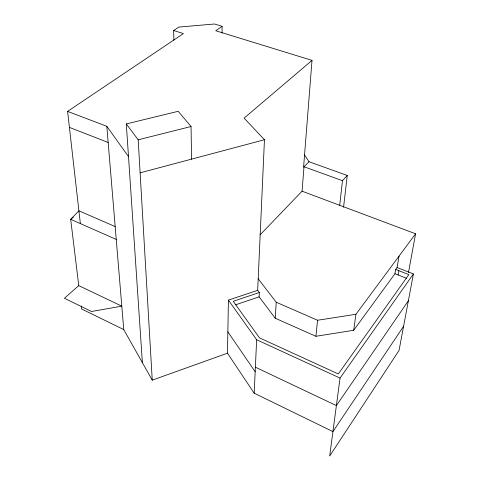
<?xml version="1.0" encoding="UTF-8"?>
<svg xmlns="http://www.w3.org/2000/svg" width="480" height="480" viewBox="0 0 480 480"><rect width="100%" height="100%" fill="white"/><g stroke="black" fill="none" stroke-linecap="round" stroke-linejoin="round"><path stroke-width="0.72" d="M222.036 33.024L222.096 26.304L214.536 24L178.848 27.078L173.64 30.51L173.898 40.218M403.578 326.304L332.928 431.598L254.178 393.186L227.472 353.184L228.42 300.114L257.676 290.322L264.456 139.734L244.11 118.128L312.012 60.378L215.724 30.75L222.096 26.304M254.178 393.186L256.644 339.75L228.42 300.114M399.042 256.128L397.08 267.522L395.682 269.436L394.95 273.714L353.688 330.288L315.9 336.288L275.22 318.216L259.134 296.85L259.338 292.518L257.676 290.322M275.22 318.216L276.228 302.232L258.192 278.772M312.012 60.378L303.588 167.172L309 161.73L347.256 175.47L343.56 207.276M260.016 234.948L302.07 191.184L304.008 166.746L342.474 180.696L347.256 175.47M315.9 336.288L317.568 320.25L276.228 302.232M339.702 205.302L342.474 180.696M413.412 273.954L340.044 378.078L329.682 456L399.054 350.406L413.412 273.954L397.08 267.522M353.688 330.288L355.926 314.292L415.584 233.784L302.07 191.184M398.106 274.968L398.85 270.69M408.504 272.466L415.584 233.784M408.372 300.774L336.39 405.588L255.378 367.188M78.756 285.618L64.416 298.26L91.53 311.496L121.806 306.144L78.756 285.618L70.68 219.318L78.906 210.816L115.176 226.566M73.386 217.164L70.68 219.318L116.244 239.418M80.358 223.59L67.596 111.402L183.414 33.582L173.64 30.51M67.596 111.402L106.824 126.306L123.756 329.586L152.25 380.166L227.472 353.184M235.26 304.92L259.134 296.85M259.338 292.518L233.25 301.278L259.488 337.866L338.304 373.962L408.834 274.632L395.682 269.436M140.118 172.836L264.456 139.734M191.052 126.51L178.176 111.3L126.3 123.93L138.186 139.812L191.052 126.51L191.538 159.144M317.568 320.25L355.926 314.292M69.42 127.404L108.174 142.47M394.95 273.714L406.722 278.388M256.644 339.75L340.044 378.078M123.756 329.586L81.6 308.964L81.24 306.042M106.824 126.306L128.496 156.594M227.856 331.848L255.168 371.73M304.554 154.938L309 161.73M126.3 123.93L142.38 362.646M138.186 139.812L152.25 380.166"/></g></svg>
